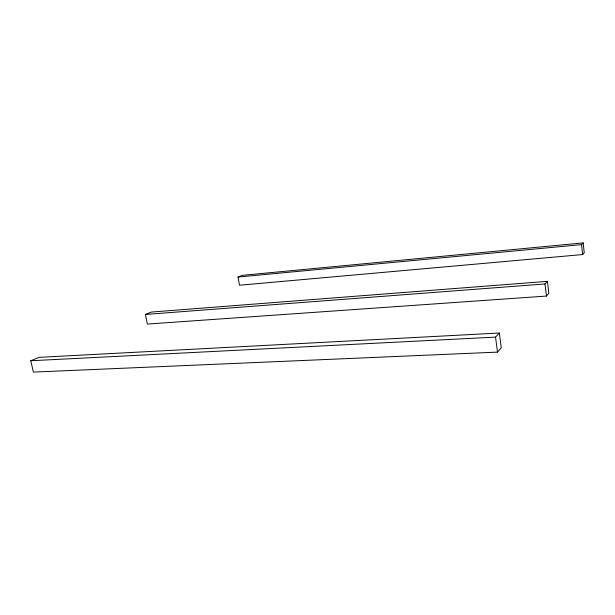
<?xml version="1.0" encoding="UTF-8"?>
<svg xmlns="http://www.w3.org/2000/svg" width="615" height="615" viewBox="0 0 615 615"><rect width="100%" height="100%" fill="white"/><g stroke="black" fill="none" stroke-linecap="round" stroke-linejoin="round"><path stroke-width="0.92" d="M497.512 352.118L501.279 347.806L499.342 333.03L39.175 357.346L30.75 360.751L33.387 372.098L497.512 352.118L495.536 337.12L499.342 333.03M546.435 296.061L548.834 293.301L547.412 281.347L151.328 312.059L145.394 314.457L147.369 324.067L546.435 296.061L544.982 283.953L547.412 281.347M582.659 254.549L584.25 252.719L583.158 242.902L242.256 275.343L238.02 277.05L239.527 285.229L582.659 254.549L581.552 244.624L583.158 242.902M238.02 277.05L581.552 244.624M145.394 314.457L544.982 283.953M30.75 360.751L495.536 337.12"/></g></svg>
